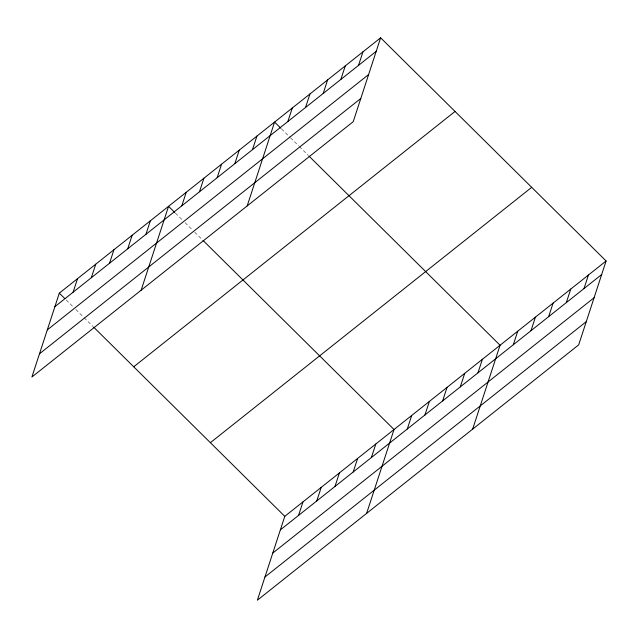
<?xml version="1.0" encoding="UTF-8"?>
<svg xmlns="http://www.w3.org/2000/svg" width="638" height="638" viewBox="0 0 638 638"><rect width="100%" height="100%" fill="white"/><g stroke="black" fill="none" stroke-linecap="round" stroke-linejoin="round"><path stroke-width="0.48" stroke-dasharray="3.19 2.39" d="M281.486 128.876L289.756 137.058M290.442 137.744L298.712 145.927M299.397 146.604L308.353 155.473M175.45 213.14L182.34 219.958M185.1 222.686L191.982 229.513M194.742 232.24L201.632 239.059M66.2 299.964L73.091 306.782M75.85 309.51L83.426 317.014M84.112 317.692L93.068 326.56"/><path stroke-width="0.96" d="M380.631 37.794L59.318 293.137L31.9 377.018L353.221 121.667L380.631 37.794L606.1 260.982L578.682 344.863L257.369 600.206L284.779 516.333L606.1 260.982M73.099 292.212L77.525 278.67M91.306 277.737L95.732 264.204M109.513 263.271L113.939 249.729M127.72 248.796L132.146 235.262M145.927 234.329L150.353 220.796M141.15 290.194L168.56 206.321L174.764 212.462M181.806 205.819L186.232 192.277M199.479 191.775L203.905 178.233M217.151 177.731L221.577 164.189M234.824 163.679L239.25 150.145M252.496 149.635L256.923 136.101M247.185 205.93L274.595 122.057L280.8 128.198M287.842 121.547L292.268 108.013M305.514 107.503L309.94 93.969M323.187 93.459L327.613 79.925M340.859 79.415L345.286 65.881M358.532 65.371L362.958 51.837M298.568 515.4L302.994 501.867M316.775 500.934L321.201 487.392M334.982 486.467L339.408 472.925M353.189 471.992L357.615 458.459M371.396 457.526L375.822 443.984M366.619 513.391L394.029 429.518L203.012 240.422M407.275 429.007L411.701 415.474M424.948 414.963L429.374 401.43M442.62 400.919L447.047 387.386M460.293 386.875L464.719 373.342M477.966 372.831L482.392 359.298M472.654 429.127L500.064 345.254L309.047 156.158M513.311 344.743L517.737 331.21M530.983 330.699L535.41 317.166M548.656 316.655L553.082 303.122M566.329 302.611L570.755 289.07M584.001 288.567L588.427 275.026M54.892 306.679L376.205 51.327M47.3 329.886L368.62 74.542M39.484 353.803L360.805 98.451M133.717 366.794L455.038 111.443M210.381 442.684L531.693 187.333M280.361 529.875L601.674 274.523M272.769 553.082L594.09 297.731M264.953 576.999L586.274 321.648M59.318 293.137L64.829 298.6M93.762 327.238L284.779 516.333"/></g></svg>
